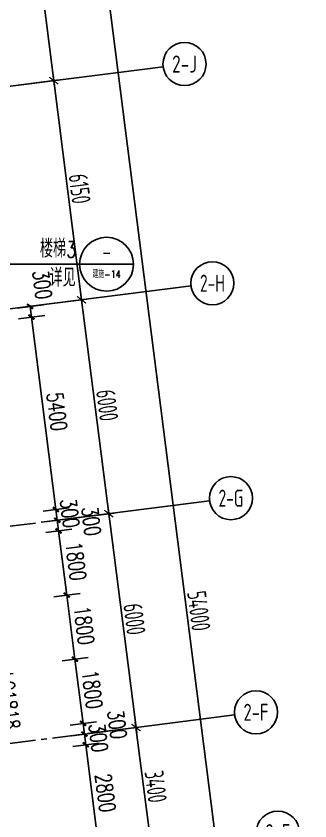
# Model space of a CAD drawing. Header units: millimetres. Extents: x -1048436 to -185795, y -983427 to 400387.
# Drawn here: x -681984 to -673807, y -308774 to -286373 of the extents above; entities that cross this region are included whole.
import ezdxf
from ezdxf.enums import TextEntityAlignment as Align

# ---------------------------------------------------------------- set-up
doc = ezdxf.new("R2010")
doc.units = ezdxf.units.MM
doc.header["$LTSCALE"] = 500
doc.linetypes.add('一层轴网$0$CENTER', pattern=[50.8, 31.75, -6.35, 6.35, -6.35])
for name, color, linetype in [('AXIS_TEXT', 7, 'Continuous'), ('DIM_IDEN', 3, 'Continuous'), ('PUB_DIM', 3, 'Continuous'), ('PUB_TEXT', 7, 'Continuous'), ('WINDOW', 4, 'Continuous'), ('WINDOW_TEXT', 7, 'Continuous'), ('一层轴网$0$建-文字', 4, 'Continuous'), ('一层轴网$0$建-符号', 150, 'Continuous'), ('一层轴网$0$建-轴线', 1, '一层轴网$0$CENTER')]:
    doc.layers.add(name, color=color, linetype=linetype)
doc.styles.add('_TCH_DIM', font='SIMPLEX', dxfattribs={"bigfont": 'GBCBIG'})
doc.styles.add('_TCH_DIM_T3', font='SIMPLEX', dxfattribs={"width": 0.705882, "bigfont": 'GBCBIG'})
doc.styles.add('_TCH_LABEL', font='COMPLEX', dxfattribs={"bigfont": 'GBCBIG'})
doc.styles.add('_TCH_WINDOW', font='SIMPLEX', dxfattribs={"height": 3.5, "bigfont": 'GBCBIG'})
doc.styles.add('COMPLEX', font='COMPLEX')
doc.styles.add('一层轴网$0$XD2008', font='xd-hzs.shx', dxfattribs={"width": 0.7, "bigfont": 'xd-hztxt.shx'})
doc.styles.add('一层轴网$0$XD2008_T3', font='xd-hzs.shx', dxfattribs={"width": 0.7, "bigfont": 'xd-hztxt.shx'})
doc.dimstyles.new('_TCH_ARCH&&150', dxfattribs={"dimtxt": 446.25, "dimasz": 150, "dimexe": 375, "dimexo": 450, "dimgap": 150, "dimtad": 1, "dimdec": 0, "dimzin": 0, "dimdsep": 46, "dimtxsty": '_TCH_DIM_T3', "dimblk": 'ARCHTICK', "dimcen": 0.09, "dimclrt": 7, "dimazin": 2, "dimtfac": 1, "dimtdec": 0, "dimtix": 1, "dimtmove": 2, "dimatfit": 3, "dimldrblk": 'ARCHTICK', "dimfxl": 1, "dimtolj": 1, "dimtzin": 0, "dimarcsym": 0})
doc.dimstyles.new('一层轴网$0$XD100&&150', dxfattribs={"dimtxt": 525, "dimasz": 225, "dimexe": 150, "dimexo": 150, "dimgap": 75, "dimtad": 1, "dimdec": 0, "dimdsep": 46, "dimtxsty": '一层轴网$0$XD2008_T3', "dimblk": '一层轴网$0$_ARCHTICK', "dimcen": 2.5, "dimdle": 150, "dimclrt": 7, "dimaunit": 1, "dimadec": 0, "dimazin": 0, "dimtfac": 1, "dimtdec": 0, "dimtix": 1, "dimtmove": 0, "dimatfit": 3, "dimfxl": 1, "dimtolj": 1, "dimtzin": 0, "dimarcsym": 0})

# ---------------------------------------------------------------- blocks, each defined once
blk = doc.blocks.new('_AXISO')
blk.add_circle((0, 0), 0.5)
at = {"layer": 'AXIS_TEXT', "style": 'COMPLEX', "width": 1.041667}
blk.add_attdef('A', text='', height=0.56, dxfattribs=at).set_placement((-0.25, -0.28), (0.25, -0.28), align=Align.FIT)
blk = doc.blocks.new('一层轴网$0$_ARCHTICK')
at = {"color": 0, "linetype": 'ByBlock', "const_width": 0.15}
blk.add_lwpolyline([(-0.5, -0.5), (0.5, 0.5)], dxfattribs=at)
blk = doc.blocks.new('*D2940')
at = {"layer": 'Defpoints', "color": 0, "transparency": 16777216}
for p in [(70056, 75179), (72427, 68424), (70939, 68235)]:
    blk.add_point(p, dxfattribs=at)
at = {"layer": '一层轴网$0$建-符号', "color": 0, "lineweight": -2, "transparency": 16777216}
for p, q in [((71525, 75517), (72446, 68275)), ((70205, 75198), (71692, 75387)), ((71088, 68253), (72575, 68443))]:
    blk.add_line(p, q, dxfattribs=at)
at = {"layer": '一层轴网$0$建-符号', "color": 0, "lineweight": -2, "transparency": 16777216, "xscale": 225, "yscale": 225, "zscale": 225}
for p, rotation in [((71543, 75368), 97.24752617045677), ((72427, 68424), 277.2475261704568)]:
    blk.add_blockref('一层轴网$0$_ARCHTICK', p, dxfattribs=dict(at, rotation=rotation))
at = {"layer": '一层轴网$0$建-符号', "color": 7, "transparency": 16777216, "insert": (72320, 71938), "char_height": 525, "attachment_point": 5, "rotation": 277.2475, "style": '一层轴网$0$XD2008_T3'}
blk.add_mtext('\\A1;7000', dxfattribs=at)
blk = doc.blocks.new('*D2941')
at = {"layer": 'Defpoints', "color": 0, "transparency": 16777216}
for p in [(70939, 68235), (73202, 62323), (71715, 62134)]:
    blk.add_point(p, dxfattribs=at)
at = {"layer": '一层轴网$0$建-符号', "color": 0, "lineweight": -2, "transparency": 16777216}
for p, q in [((72408, 68573), (73221, 62174)), ((71088, 68253), (72575, 68443)), ((71863, 62153), (73351, 62342))]:
    blk.add_line(p, q, dxfattribs=at)
at = {"layer": '一层轴网$0$建-符号', "color": 0, "lineweight": -2, "transparency": 16777216, "xscale": 225, "yscale": 225, "zscale": 225}
for p, rotation in [((72427, 68424), 97.24752617045677), ((73202, 62323), 277.2475261704568)]:
    blk.add_blockref('一层轴网$0$_ARCHTICK', p, dxfattribs=dict(at, rotation=rotation))
at = {"layer": '一层轴网$0$建-符号', "color": 7, "transparency": 16777216, "insert": (73149, 65416), "char_height": 525, "attachment_point": 5, "rotation": 277.2475, "style": '一层轴网$0$XD2008_T3'}
blk.add_mtext('\\A1;6150', dxfattribs=at)
blk = doc.blocks.new('*D2942')
at = {"layer": 'Defpoints', "color": 0, "transparency": 16777216}
for p in [(71715, 62134), (73959, 56371), (72472, 56182)]:
    blk.add_point(p, dxfattribs=at)
at = {"layer": '一层轴网$0$建-符号', "color": 0, "lineweight": -2, "transparency": 16777216}
for p, q in [((71863, 62153), (73351, 62342)), ((73184, 62472), (73978, 56222)), ((72620, 56201), (74108, 56390))]:
    blk.add_line(p, q, dxfattribs=at)
at = {"layer": '一层轴网$0$建-符号', "color": 0, "lineweight": -2, "transparency": 16777216, "xscale": 225, "yscale": 225, "zscale": 225}
for p, rotation in [((73202, 62323), 97.2475261704567), ((73959, 56371), 277.2475261704567)]:
    blk.add_blockref('一层轴网$0$_ARCHTICK', p, dxfattribs=dict(at, rotation=rotation))
at = {"layer": '一层轴网$0$建-符号', "color": 7, "transparency": 16777216, "insert": (73916, 59389), "char_height": 525, "attachment_point": 5, "rotation": 277.2475, "style": '一层轴网$0$XD2008_T3'}
blk.add_mtext('\\A1;6000', dxfattribs=at)
blk = doc.blocks.new('*D2943')
at = {"layer": 'Defpoints', "color": 0, "transparency": 16777216}
for p in [(72472, 56182), (74716, 50419), (73229, 50230)]:
    blk.add_point(p, dxfattribs=at)
at = {"layer": '一层轴网$0$建-符号', "color": 0, "lineweight": -2, "transparency": 16777216}
for p, q in [((73940, 56520), (74735, 50270)), ((72620, 56201), (74108, 56390)), ((73377, 50248), (74865, 50438))]:
    blk.add_line(p, q, dxfattribs=at)
at = {"layer": '一层轴网$0$建-符号', "color": 0, "lineweight": -2, "transparency": 16777216, "xscale": 225, "yscale": 225, "zscale": 225}
for p, rotation in [((73959, 56371), 97.2475261704567), ((74716, 50419), 277.2475261704567)]:
    blk.add_blockref('一层轴网$0$_ARCHTICK', p, dxfattribs=dict(at, rotation=rotation))
at = {"layer": '一层轴网$0$建-符号', "color": 7, "transparency": 16777216, "insert": (74673, 53437), "char_height": 525, "attachment_point": 5, "rotation": 277.2475, "style": '一层轴网$0$XD2008_T3'}
blk.add_mtext('\\A1;6000', dxfattribs=at)
blk = doc.blocks.new('*D2944')
at = {"layer": 'Defpoints', "color": 0, "transparency": 16777216}
for p in [(73229, 50230), (75145, 47046), (73657, 46857)]:
    blk.add_point(p, dxfattribs=at)
at = {"layer": '一层轴网$0$建-符号', "color": 0, "lineweight": -2, "transparency": 16777216}
for p, q in [((73377, 50248), (74865, 50438)), ((74697, 50568), (75164, 46897)), ((73806, 46876), (75294, 47065))]:
    blk.add_line(p, q, dxfattribs=at)
at = {"layer": '一层轴网$0$建-符号', "color": 0, "lineweight": -2, "transparency": 16777216, "xscale": 225, "yscale": 225, "zscale": 225}
for p, rotation in [((74716, 50419), 97.24752617045682), ((75145, 47046), 277.2475261704568)]:
    blk.add_blockref('一层轴网$0$_ARCHTICK', p, dxfattribs=dict(at, rotation=rotation))
at = {"layer": '一层轴网$0$建-符号', "color": 7, "transparency": 16777216, "insert": (75266, 48775), "char_height": 525, "attachment_point": 5, "rotation": 277.2475, "style": '一层轴网$0$XD2008_T3'}
blk.add_mtext('\\A1;3400', dxfattribs=at)
blk = doc.blocks.new('*D2949')
at = {"layer": 'Defpoints', "color": 0, "transparency": 16777216}
for p in [(71304, 80226), (79537, 26839), (78116, 26658)]:
    blk.add_point(p, dxfattribs=at)
at = {"layer": '一层轴网$0$建-符号', "color": 0, "lineweight": -2, "transparency": 16777216}
for p, q in [((71452, 80245), (72873, 80426)), ((72706, 80556), (79556, 26690)), ((78265, 26677), (79686, 26857))]:
    blk.add_line(p, q, dxfattribs=at)
at = {"layer": '一层轴网$0$建-符号', "color": 0, "lineweight": -2, "transparency": 16777216, "xscale": 225, "yscale": 225, "zscale": 225}
for p, rotation in [((72725, 80407), 97.24752617045664), ((79537, 26839), 277.2475261704566)]:
    blk.add_blockref('一层轴网$0$_ARCHTICK', p, dxfattribs=dict(at, rotation=rotation))
at = {"layer": '一层轴网$0$建-符号', "color": 7, "transparency": 16777216, "insert": (76466, 53665), "char_height": 525, "attachment_point": 5, "rotation": 277.2475, "style": '一层轴网$0$XD2008_T3'}
blk.add_mtext('\\A1;54000', dxfattribs=at)
blk = doc.blocks.new('_ArchTick')
at = {"color": 0, "linetype": 'ByBlock', "const_width": 0.4}
blk.add_lwpolyline([(-0.5, -0.5), (0.5, 0.5)], dxfattribs=at)
blk = doc.blocks.new('*D1514')
at = {"layer": 'Defpoints', "color": 0, "transparency": 16777216}
for p in [(-682401, -294556), (-681559, -294751), (-682363, -294854)]:
    blk.add_point(p, dxfattribs=at)
at = {"layer": 'PUB_DIM', "color": 0, "lineweight": -2, "transparency": 16777216}
for p, q in [((-681954, -294499), (-681224, -294406)), ((-681596, -294454), (-681559, -294751)), ((-681917, -294797), (-681187, -294704))]:
    blk.add_line(p, q, dxfattribs=at)
at = {"layer": 'PUB_DIM', "color": 0, "lineweight": -2, "transparency": 16777216, "xscale": 150, "yscale": 150, "zscale": 150}
for p, rotation in [((-681596, -294454), 97.2475261704599), ((-681559, -294751), 277.2475261704599)]:
    blk.add_blockref('_ArchTick', p, dxfattribs=dict(at, rotation=rotation))
at = {"layer": 'PUB_DIM', "color": 7, "transparency": 16777216, "insert": (-681257, -293851), "char_height": 446.2, "attachment_point": 5, "rotation": 277.2475, "style": '_TCH_DIM_T3'}
blk.add_mtext('\\A1;300', dxfattribs=at)
blk = doc.blocks.new('*D1515')
at = {"layer": 'Defpoints', "color": 0, "transparency": 16777216}
for p in [(-682363, -294854), (-680877, -300108), (-681682, -300211)]:
    blk.add_point(p, dxfattribs=at)
at = {"layer": 'PUB_DIM', "color": 0, "lineweight": -2, "transparency": 16777216}
for p, q in [((-681917, -294797), (-681187, -294704)), ((-681559, -294751), (-680877, -300108)), ((-681235, -300154), (-680505, -300061))]:
    blk.add_line(p, q, dxfattribs=at)
at = {"layer": 'PUB_DIM', "color": 0, "lineweight": -2, "transparency": 16777216, "xscale": 150, "yscale": 150, "zscale": 150}
for p, rotation in [((-681559, -294751), 97.2475261704558), ((-680877, -300108), 277.2475261704558)]:
    blk.add_blockref('_ArchTick', p, dxfattribs=dict(at, rotation=rotation))
at = {"layer": 'PUB_DIM', "color": 7, "transparency": 16777216, "insert": (-680848, -297383), "char_height": 446.2, "attachment_point": 5, "rotation": 277.2475, "style": '_TCH_DIM_T3'}
blk.add_mtext('\\A1;5400', dxfattribs=at)
blk = doc.blocks.new('*D1516')
at = {"layer": 'Defpoints', "color": 0, "transparency": 16777216}
for p in [(-681682, -300211), (-680839, -300406), (-681644, -300508)]:
    blk.add_point(p, dxfattribs=at)
at = {"layer": 'PUB_DIM', "color": 0, "lineweight": -2, "transparency": 16777216}
for p, q in [((-680877, -300108), (-680896, -299959)), ((-681235, -300154), (-680505, -300061)), ((-680877, -300108), (-680839, -300406)), ((-681197, -300451), (-680467, -300359)), ((-680839, -300406), (-680821, -300555))]:
    blk.add_line(p, q, dxfattribs=at)
at = {"layer": 'PUB_DIM', "color": 0, "lineweight": -2, "transparency": 16777216, "xscale": 150, "yscale": 150, "zscale": 150}
for p, rotation in [((-680877, -300108), 277.2475261704659), ((-680839, -300406), 97.2475261704659)]:
    blk.add_blockref('_ArchTick', p, dxfattribs=dict(at, rotation=rotation))
at = {"layer": 'PUB_DIM', "color": 7, "transparency": 16777216, "insert": (-680488, -300210), "char_height": 446.2, "attachment_point": 5, "rotation": 277.2475, "style": '_TCH_DIM_T3'}
blk.add_mtext('\\A1;300', dxfattribs=at)
blk = doc.blocks.new('*D1517')
at = {"layer": 'Defpoints', "color": 0, "transparency": 16777216}
for p in [(-681644, -300508), (-681606, -300806), (-680802, -300703)]:
    blk.add_point(p, dxfattribs=at)
at = {"layer": 'PUB_DIM', "color": 0, "lineweight": -2, "transparency": 16777216}
for p, q in [((-681197, -300451), (-680467, -300359)), ((-680839, -300406), (-680802, -300703)), ((-681160, -300749), (-680430, -300656))]:
    blk.add_line(p, q, dxfattribs=at)
at = {"layer": 'PUB_DIM', "color": 0, "lineweight": -2, "transparency": 16777216, "xscale": 150, "yscale": 150, "zscale": 150}
for p, rotation in [((-680839, -300406), 97.2475261704606), ((-680802, -300703), 277.2475261704606)]:
    blk.add_blockref('_ArchTick', p, dxfattribs=dict(at, rotation=rotation))
at = {"layer": 'PUB_DIM', "color": 7, "transparency": 16777216, "insert": (-679891, -300436), "char_height": 446.2, "attachment_point": 5, "rotation": 277.2475, "style": '_TCH_DIM_T3'}
blk.add_mtext('\\A1;300', dxfattribs=at)
blk = doc.blocks.new('*D1518')
at = {"layer": 'Defpoints', "color": 0, "transparency": 16777216}
for p in [(-681606, -300806), (-681379, -302591), (-680575, -302489)]:
    blk.add_point(p, dxfattribs=at)
at = {"layer": 'PUB_DIM', "color": 0, "lineweight": -2, "transparency": 16777216}
for p, q in [((-681160, -300749), (-680430, -300656)), ((-680802, -300703), (-680575, -302489)), ((-680933, -302535), (-680203, -302442))]:
    blk.add_line(p, q, dxfattribs=at)
at = {"layer": 'PUB_DIM', "color": 0, "lineweight": -2, "transparency": 16777216, "xscale": 150, "yscale": 150, "zscale": 150}
for p, rotation in [((-680802, -300703), 97.24752617045431), ((-680575, -302489), 277.2475261704543)]:
    blk.add_blockref('_ArchTick', p, dxfattribs=dict(at, rotation=rotation))
at = {"layer": 'PUB_DIM', "color": 7, "transparency": 16777216, "insert": (-680318, -301549), "char_height": 446.2, "attachment_point": 5, "rotation": 277.2475, "style": '_TCH_DIM_T3'}
blk.add_mtext('\\A1;1800', dxfattribs=at)
blk = doc.blocks.new('*D1519')
at = {"layer": 'Defpoints', "color": 0, "transparency": 16777216}
for p in [(-681379, -302591), (-681152, -304377), (-680347, -304275)]:
    blk.add_point(p, dxfattribs=at)
at = {"layer": 'PUB_DIM', "color": 0, "lineweight": -2, "transparency": 16777216}
for p, q in [((-680933, -302535), (-680203, -302442)), ((-680575, -302489), (-680347, -304275)), ((-680705, -304320), (-679975, -304227))]:
    blk.add_line(p, q, dxfattribs=at)
at = {"layer": 'PUB_DIM', "color": 0, "lineweight": -2, "transparency": 16777216, "xscale": 150, "yscale": 150, "zscale": 150}
for p, rotation in [((-680575, -302489), 97.24752617045682), ((-680347, -304275), 277.2475261704568)]:
    blk.add_blockref('_ArchTick', p, dxfattribs=dict(at, rotation=rotation))
at = {"layer": 'PUB_DIM', "color": 7, "transparency": 16777216, "insert": (-680091, -303335), "char_height": 446.2, "attachment_point": 5, "rotation": 277.2475, "style": '_TCH_DIM_T3'}
blk.add_mtext('\\A1;1800', dxfattribs=at)
blk = doc.blocks.new('*D1520')
at = {"layer": 'Defpoints', "color": 0, "transparency": 16777216}
for p in [(-681152, -304377), (-680925, -306163), (-680120, -306060)]:
    blk.add_point(p, dxfattribs=at)
at = {"layer": 'PUB_DIM', "color": 0, "lineweight": -2, "transparency": 16777216}
for p, q in [((-680705, -304320), (-679975, -304227)), ((-680347, -304275), (-680120, -306060)), ((-680478, -306106), (-679748, -306013))]:
    blk.add_line(p, q, dxfattribs=at)
at = {"layer": 'PUB_DIM', "color": 0, "lineweight": -2, "transparency": 16777216, "xscale": 150, "yscale": 150, "zscale": 150}
for p, rotation in [((-680347, -304275), 97.24752617045878), ((-680120, -306060), 277.2475261704587)]:
    blk.add_blockref('_ArchTick', p, dxfattribs=dict(at, rotation=rotation))
at = {"layer": 'PUB_DIM', "color": 7, "transparency": 16777216, "insert": (-679864, -305120), "char_height": 446.2, "attachment_point": 5, "rotation": 277.2475, "style": '_TCH_DIM_T3'}
blk.add_mtext('\\A1;1800', dxfattribs=at)
blk = doc.blocks.new('*D1521')
at = {"layer": 'Defpoints', "color": 0, "transparency": 16777216}
for p in [(-680925, -306163), (-680083, -306358), (-680887, -306460)]:
    blk.add_point(p, dxfattribs=at)
at = {"layer": 'PUB_DIM', "color": 0, "lineweight": -2, "transparency": 16777216}
for p, q in [((-680120, -306060), (-680139, -305911)), ((-680478, -306106), (-679748, -306013)), ((-680120, -306060), (-680083, -306358)), ((-680441, -306403), (-679711, -306311)), ((-680083, -306358), (-680064, -306507))]:
    blk.add_line(p, q, dxfattribs=at)
at = {"layer": 'PUB_DIM', "color": 0, "lineweight": -2, "transparency": 16777216, "xscale": 150, "yscale": 150, "zscale": 150}
for p, rotation in [((-680120, -306060), 277.2475261704615), ((-680083, -306358), 97.24752617046148)]:
    blk.add_blockref('_ArchTick', p, dxfattribs=dict(at, rotation=rotation))
at = {"layer": 'PUB_DIM', "color": 7, "transparency": 16777216, "insert": (-679171, -306091), "char_height": 446.2, "attachment_point": 5, "rotation": 277.2475, "style": '_TCH_DIM_T3'}
blk.add_mtext('\\A1;300', dxfattribs=at)
blk = doc.blocks.new('*D1522')
at = {"layer": 'Defpoints', "color": 0, "transparency": 16777216}
for p in [(-680887, -306460), (-680045, -306655), (-680849, -306758)]:
    blk.add_point(p, dxfattribs=at)
at = {"layer": 'PUB_DIM', "color": 0, "lineweight": -2, "transparency": 16777216}
for p, q in [((-680083, -306358), (-680101, -306209)), ((-680441, -306403), (-679711, -306311)), ((-680083, -306358), (-680045, -306655)), ((-680403, -306701), (-679673, -306608)), ((-680045, -306655), (-680026, -306804))]:
    blk.add_line(p, q, dxfattribs=at)
at = {"layer": 'PUB_DIM', "color": 0, "lineweight": -2, "transparency": 16777216, "xscale": 150, "yscale": 150, "zscale": 150}
for p, rotation in [((-680083, -306358), 277.2475261704423), ((-680045, -306655), 97.24752617044226)]:
    blk.add_blockref('_ArchTick', p, dxfattribs=dict(at, rotation=rotation))
at = {"layer": 'PUB_DIM', "color": 7, "transparency": 16777216, "insert": (-679693, -306460), "char_height": 446.2, "attachment_point": 5, "rotation": 277.2475, "style": '_TCH_DIM_T3'}
blk.add_mtext('\\A1;300', dxfattribs=at)
blk = doc.blocks.new('*D1523')
at = {"layer": 'Defpoints', "color": 0, "transparency": 16777216}
for p in [(-680849, -306758), (-680496, -309535), (-679691, -309433)]:
    blk.add_point(p, dxfattribs=at)
at = {"layer": 'PUB_DIM', "color": 0, "lineweight": -2, "transparency": 16777216}
for p, q in [((-680403, -306701), (-679673, -306608)), ((-680045, -306655), (-679691, -309433)), ((-680049, -309479), (-679319, -309386))]:
    blk.add_line(p, q, dxfattribs=at)
at = {"layer": 'PUB_DIM', "color": 0, "lineweight": -2, "transparency": 16777216, "xscale": 150, "yscale": 150, "zscale": 150}
for p, rotation in [((-680045, -306655), 97.24752617045576), ((-679691, -309433), 277.2475261704558)]:
    blk.add_blockref('_ArchTick', p, dxfattribs=dict(at, rotation=rotation))
at = {"layer": 'PUB_DIM', "color": 7, "transparency": 16777216, "insert": (-679498, -307997), "char_height": 446.2, "attachment_point": 5, "rotation": 277.2475, "style": '_TCH_DIM_T3'}
blk.add_mtext('\\A1;2800', dxfattribs=at)
blk = doc.blocks.new('$TCHSYS$WIN2D')
for p, q in [((-0.5, 0.5), (0.5, 0.5)), ((-0.5, 0.5), (-0.5, -0.5)), ((0.5, 0.5), (0.5, -0.5)), ((0.5, 0.167), (-0.5, 0.167)), ((0.5, -0.167), (-0.5, -0.167)), ((-0.5, -0.5), (0.5, -0.5))]:
    blk.add_line(p, q)
blk = doc.blocks.new('一层轴网')
at = {"layer": '一层轴网$0$建-符号'}
for p, q in [((70938.8, 68234.6), (75471.5, 68811)), ((71714.7, 62133.7), (76247.4, 62710.1)), ((72230.5, 56151), (76763.2, 56727.4)), ((72927.8, 50191.3), (77460.5, 50767.8))]:
    blk.add_line(p, q, dxfattribs=at)
at = {"layer": '一层轴网$0$建-轴线', "ltscale": 0.05}
for p, q in [((54751.3, 59976.4), (71714.7, 62133.7)), ((54751.4, 53928.1), (72471.6, 56181.6)), ((54751.2, 47879.8), (73228.6, 50229.6))]:
    blk.add_line(p, q, dxfattribs=at)
at = {"layer": '一层轴网$0$建-符号'}
ref = blk.add_blockref('_AXISO', (76066.7, 68886.7), dxfattribs=dict(at, xscale=1200, yscale=1200, zscale=1200))
ref.add_attrib('A', '2-J', dxfattribs={"layer": '一层轴网$0$建-文字', "height": 477.28, "style": '一层轴网$0$XD2008', "width": 0.960591}).set_placement((75721.1, 68648), (76412.4, 68648), align=Align.FIT)
ref = blk.add_blockref('_AXISO', (76842.6, 62785.8), dxfattribs=dict(at, xscale=1200, yscale=1200, zscale=1200))
ref.add_attrib('A', '2-H', dxfattribs={"layer": '一层轴网$0$建-文字', "height": 475.49, "style": '一层轴网$0$XD2008', "width": 0.901533}).set_placement((76496.4, 62548.1), (77188.8, 62548.1), align=Align.FIT)
ref = blk.add_blockref('_AXISO', (77358.4, 56803.1), dxfattribs=dict(at, xscale=1200, yscale=1200, zscale=1200))
ref.add_attrib('A', '2-G', dxfattribs={"layer": '一层轴网$0$建-文字', "height": 477.34, "style": '一层轴网$0$XD2008', "width": 0.881686}).set_placement((77012.8, 56564.4), (77704, 56564.4), align=Align.FIT)
ref = blk.add_blockref('_AXISO', (78055.7, 50843.4), dxfattribs=dict(at, xscale=1200, yscale=1200, zscale=1200))
ref.add_attrib('A', '2-F', dxfattribs={"layer": '一层轴网$0$建-文字', "height": 472.82, "style": '一层轴网$0$XD2008', "width": 0.924411}).set_placement((77708.6, 50607), (78402.9, 50607), align=Align.FIT)
ref = blk.add_blockref('_AXISO', (78663.6, 47493.4), dxfattribs=dict(at, xscale=1200, yscale=1200, zscale=1200))
ref.add_attrib('A', '2-E', dxfattribs={"layer": '一层轴网$0$建-文字', "height": 473.71, "style": '一层轴网$0$XD2008', "width": 0.921878}).set_placement((78316.7, 47256.5), (79010.4, 47256.5), align=Align.FIT)
for p1, p2, distance, picture, middle in [((71303.6, 80226.4), (78116.1, 26657.8), 1432.5, '*D2949', (76465.7, 53665.4)), ((70055.7, 75178.6), (70938.8, 68234.6), 1499.7, '*D2940', (72319.8, 71938.4)), ((70938.8, 68234.6), (71714.7, 62133.7), 1499.7, '*D2941', (73149.3, 65415.9)), ((71714.7, 62133.7), (72471.6, 56181.6), 1499.7, '*D2942', (73915.7, 59389.4)), ((72471.6, 56181.6), (73228.6, 50229.6), 1499.7, '*D2943', (74672.7, 53437.4)), ((73228.6, 50229.6), (73657.5, 46856.7), 1499.7, '*D2944', (75265.6, 48774.9))]:
    dim = blk.add_aligned_dim(p1=p1, p2=p2, distance=distance, dimstyle='一层轴网$0$XD100&&150', dxfattribs=at)
    dim.commit()
    dim.dimension.update_dxf_attribs({"geometry": picture, "text_midpoint": middle})

msp = doc.modelspace()

# ---------------------------------------------------------------- linework, layer by layer
at = {"layer": 'DIM_IDEN'}
for p in [(-682816, -293280.2), (-678715.8, -293280.2)]:
    msp.add_line(p, (-680215.8, -293280.2), dxfattribs=at)
msp.add_circle((-679465.8, -293280.2), 750, dxfattribs=at)

# ---------------------------------------------------------------- block references
msp.add_blockref('一层轴网', (-753362.7, -356594))
at = {"layer": 'WINDOW'}
ref = msp.add_blockref('$TCHSYS$WIN2D', (-682567.1, -305464.2), dxfattribs=dict(at, xscale=-1800, yscale=-200, zscale=-1800, rotation=97.24752622536238))
ref.add_attrib('A', 'LC1818', (-682514.9, -304671.3), dxfattribs={"layer": 'WINDOW_TEXT', "height": 446.25, "rotation": 277.24753, "style": '_TCH_WINDOW', "width": 0.705882})

# ---------------------------------------------------------------- texts
at = {"layer": 'PUB_TEXT', "style": '_TCH_DIM'}
for s, p in [('楼梯', (-681320.5, -293094.8)), ('详见', (-681054.6, -293901.3))]:
    msp.add_text(s, height=506.38, dxfattribs=at).set_placement(p)
at = {"layer": 'PUB_TEXT', "style": '_TCH_DIM', "width": 0.705882}
msp.add_text('3', height=446.2, dxfattribs=at).set_placement((-680583.3, -293094.8))
at = {"layer": 'PUB_TEXT', "style": '_TCH_LABEL'}
for s, height, width, p, p2 in [('-', 391.5, 0.777778, (-679596.3, -293141.4), (-679335.3, -293141.4)), ('建施-14', 201, 0.947735, (-679857.7, -293656.6), (-679073.8, -293656.6))]:
    msp.add_text(s, height=height, dxfattribs=dict(at, width=width)).set_placement(p, p2, align=Align.FIT)

# ---------------------------------------------------------------- dimensions: what is measured, and where the dimension line sits
at = {"layer": 'PUB_DIM'}
for base, p1, p2, picture, middle in [((-681558.5, -294751.4), (-682400.8, -294556.1), (-682363, -294853.7), '*D1514', (-681257.2, -293851.1)), ((-680801.6, -300703.4), (-681643.9, -300508.1), (-681606, -300805.7), '*D1517', (-679890.5, -300436.3)), ((-680082.5, -306357.9), (-680924.8, -306162.6), (-680886.9, -306460.2), '*D1521', (-679171.4, -306090.8))]:
    dim = msp.add_linear_dim(base=base, p1=p1, p2=p2, angle=277.24753, dimstyle='_TCH_ARCH&&150', dxfattribs=at)
    dim.commit()
    dim.dimension.update_dxf_attribs({"geometry": picture, "text_midpoint": middle, "dimtype": 129})
for p1, p2, picture, middle in [((-682363, -294853.7), (-681681.7, -300210.5), '*D1515', (-680847.8, -297382.7)), ((-681681.7, -300210.5), (-681643.9, -300508.1), '*D1516', (-680488.2, -300209.9)), ((-681606, -300805.7), (-681378.9, -302591.3), '*D1518', (-680317.9, -301549.2)), ((-681378.9, -302591.3), (-681151.9, -304377), '*D1519', (-680090.8, -303334.8)), ((-681151.9, -304377), (-680924.8, -306162.6), '*D1520', (-679863.7, -305120.4)), ((-680886.9, -306460.2), (-680849.1, -306757.8), '*D1522', (-679693.4, -306459.6)), ((-680849.1, -306757.8), (-680495.8, -309535.4), '*D1523', (-679497.9, -307997.2))]:
    dim = msp.add_aligned_dim(p1=p1, p2=p2, distance=810.9, dimstyle='_TCH_ARCH&&150', dxfattribs=at)
    dim.commit()
    dim.dimension.update_dxf_attribs({"geometry": picture, "text_midpoint": middle})

doc.saveas('drawing.dxf')
